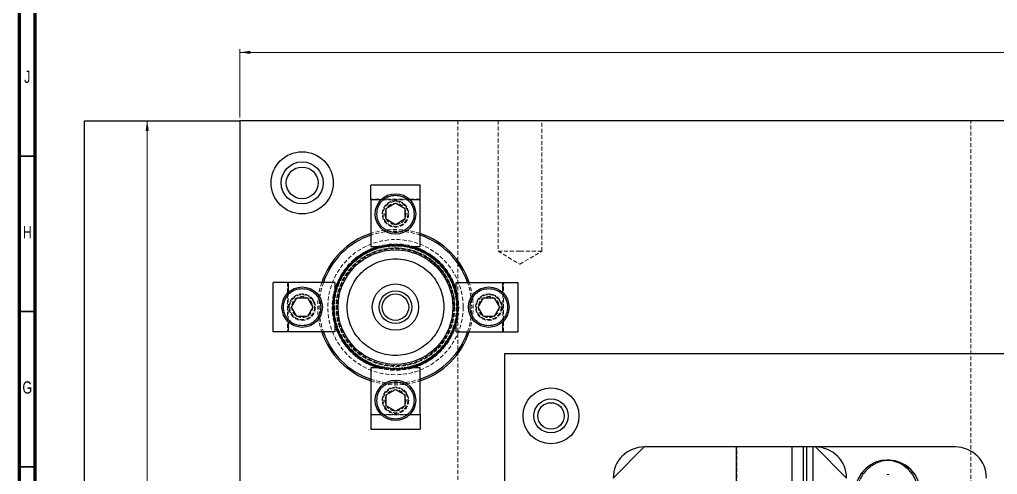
# Model space of a CAD drawing. Header units: millimetres. Extents: x 5 to 1495, y -1208 to 895.
# Drawn here: x 5 to 319.4, y 297.6 to 444 of the extents above; entities that cross this region are included whole.
import ezdxf

# ---------------------------------------------------------------- set-up
doc = ezdxf.new("R2010")
doc.units = ezdxf.units.MM
doc.linetypes.add('HIDDEN', pattern=[1.905, 1.27, -0.635])
doc.styles.add('SLDTEXTSTYLE13', font='TXT', dxfattribs={"width": 0.75})
doc.dimstyles.new('SLDDIMSTYLE0', dxfattribs={"dimtxt": 3.5, "dimasz": 3.302, "dimexe": 0, "dimexo": 0.0625, "dimgap": 0.875, "dimtad": 1, "dimrnd": 1e-09, "dimzin": 12, "dimdsep": 46, "dimtxsty": 'SLDTEXTSTYLE13', "dimsah": 1, "dimcen": 0.09, "dimadec": 0, "dimazin": 3, "dimtfac": 1, "dimtofl": 0, "dimtmove": 0, "dimatfit": 3, "dimfxl": 1, "dimfrac": 2, "dimtolj": 1, "dimtzin": 12, "dimarcsym": 0})

# ---------------------------------------------------------------- blocks, each defined once
blk = doc.blocks.new('_D')
at = {"color": 7, "linetype": 'Continuous', "lineweight": 18}
for p, q in [((75.85, 412.44), (75.85, 434.44)), ((625.85, 412.44), (625.85, 434.44)), ((625.85, 433.44), (75.85, 433.44))]:
    blk.add_line(p, q, dxfattribs=at)
for points in [[(75.85, 433.44), (79.16, 432.93), (79.16, 433.94)], [(625.85, 433.44), (622.55, 433.94), (622.55, 432.93)]]:
    blk.add_solid(points, dxfattribs=at)
at = {"color": 7, "linetype": 'Continuous', "lineweight": 18, "insert": (351.62, 437.95), "char_height": 3.5, "attachment_point": 1, "style": 'SLDTEXTSTYLE13'}
blk.add_mtext('550', dxfattribs=at)
blk = doc.blocks.new('_D_1')
at = {"color": 7, "linetype": 'Continuous', "lineweight": 18}
blk.add_line((46.03, 31.44), (46.03, 411.44), dxfattribs=at)
for points in [[(46.03, 411.44), (45.52, 408.13), (46.54, 408.13)], [(46.03, 31.44), (46.54, 34.74), (45.52, 34.74)]]:
    blk.add_solid(points, dxfattribs=at)
at = {"color": 7, "linetype": 'Continuous', "lineweight": 18, "insert": (41.52, 208.35), "char_height": 3.5, "attachment_point": 1, "rotation": 90, "style": 'SLDTEXTSTYLE13'}
blk.add_mtext('380', dxfattribs=at)

msp = doc.modelspace()

# ---------------------------------------------------------------- linework, layer by layer
at = {"color": 7, "linetype": 'Continuous', "lineweight": 70}
for p, q in [((5, 5), (5, 895)), ((10, 10), (10, 890))]:
    msp.add_line(p, q, dxfattribs=at)
at = {"color": 7, "linetype": 'Continuous', "lineweight": 25}
for p, q in [((25.853, 31.435), (25.853, 411.435)), ((25.853, 411.435), (75.853, 411.435)), ((625.853, 411.435), (75.853, 411.435)), ((75.853, 411.435), (75.853, 31.435)), ((133.803, 390.735), (117.903, 390.735)), ((117.903, 385.935), (117.903, 390.735)), ((133.803, 385.935), (133.803, 390.735)), ((117.903, 385.935), (117.903, 370.935)), ((122.853, 383.167), (125.853, 384.899)), ((125.853, 384.899), (128.853, 383.167)), ((133.803, 370.935), (133.803, 385.935)), ((122.853, 379.703), (122.853, 383.167)), ((128.853, 383.167), (128.853, 379.703)), ((125.853, 377.971), (122.853, 379.703)), ((128.853, 379.703), (125.853, 377.971)), ((117.903, 370.935), (121.409, 370.935)), ((130.297, 370.935), (133.803, 370.935)), ((86.553, 343.485), (86.553, 359.385)), ((91.353, 359.385), (86.553, 359.385)), ((106.353, 359.385), (91.353, 359.385)), ((106.353, 359.385), (106.353, 355.879)), ((145.353, 355.879), (145.353, 359.385)), ((145.353, 359.385), (160.353, 359.385)), ((160.353, 359.385), (165.153, 359.385)), ((165.153, 359.385), (165.153, 343.485)), ((92.389, 351.435), (94.121, 354.435)), ((94.121, 354.435), (97.585, 354.435)), ((97.585, 354.435), (99.317, 351.435)), ((152.389, 351.435), (154.121, 354.435)), ((154.121, 354.435), (157.585, 354.435)), ((157.585, 354.435), (159.317, 351.435)), ((94.121, 348.435), (92.389, 351.435)), ((99.317, 351.435), (97.585, 348.435)), ((154.121, 348.435), (152.389, 351.435)), ((159.317, 351.435), (157.585, 348.435)), ((97.585, 348.435), (94.121, 348.435)), ((106.353, 346.991), (106.353, 343.485)), ((145.353, 343.485), (145.353, 346.991)), ((157.585, 348.435), (154.121, 348.435)), ((91.353, 343.485), (86.553, 343.485)), ((106.353, 343.485), (91.353, 343.485)), ((145.353, 343.485), (160.353, 343.485)), ((160.353, 343.485), (165.153, 343.485)), ((160.853, 336.435), (160.853, 66.435)), ((540.853, 336.435), (160.853, 336.435)), ((117.903, 331.935), (117.903, 316.935)), ((121.409, 331.935), (117.903, 331.935)), ((133.803, 331.935), (130.297, 331.935)), ((133.803, 316.935), (133.803, 331.935)), ((122.853, 323.167), (125.853, 324.899)), ((125.853, 324.899), (128.853, 323.167)), ((122.853, 319.703), (122.853, 323.167)), ((128.853, 323.167), (128.853, 319.703)), ((125.853, 317.971), (122.853, 319.703)), ((128.853, 319.703), (125.853, 317.971)), ((117.903, 316.935), (117.903, 312.135)), ((133.803, 316.935), (133.803, 312.135)), ((117.903, 312.135), (133.803, 312.135)), ((205.853, 306.435), (195.853, 296.435)), ((305.853, 306.435), (205.853, 306.435)), ((235.349, 306.435), (235.349, 293.759)), ((270.853, 296.435), (260.853, 306.435)), ((284.553, 302.187), (283.835, 302.192))]:
    msp.add_line(p, q, dxfattribs=at)
at = {"color": 7, "linetype": 'HIDDEN', "lineweight": 18}
for p, q in [((145.853, 411.435), (145.853, 31.435)), ((158.853, 411.435), (158.853, 369.435)), ((172.853, 369.435), (172.853, 411.435)), ((310.853, 31.435), (310.853, 411.435)), ((133.803, 386.135), (117.903, 386.135)), ((117.903, 385.935), (133.803, 385.935)), ((130.544, 385.935), (121.163, 385.935)), ((158.853, 369.435), (165.853, 369.435)), ((158.853, 369.435), (165.853, 365.229)), ((165.853, 369.435), (172.853, 369.435)), ((165.853, 365.229), (172.853, 369.435)), ((91.153, 359.385), (91.153, 343.485)), ((91.353, 343.485), (91.353, 359.385)), ((160.353, 359.385), (160.353, 343.485)), ((160.553, 343.485), (160.553, 359.385)), ((91.353, 356.126), (91.353, 346.745)), ((160.353, 346.745), (160.353, 356.126)), ((133.803, 316.935), (117.903, 316.935)), ((117.903, 316.735), (133.803, 316.735)), ((121.163, 316.935), (130.544, 316.935)), ((235.588, 96.435), (235.588, 306.435)), ((284.554, 302.096), (283.836, 302.101)), ((284.518, 297.587), (283.799, 297.592))]:
    msp.add_line(p, q, dxfattribs=at)
at = {"color": 7, "linetype": 'Continuous', "lineweight": 35}
for p, q in [((10, 400), (5, 400)), ((10, 350), (5, 350)), ((10, 300), (5, 300))]:
    msp.add_line(p, q, dxfattribs=at)
at = {"color": 8, "linetype": 'Continuous', "lineweight": 25}
for p, q in [((121.163, 385.935), (117.903, 385.935)), ((133.803, 385.935), (130.544, 385.935)), ((91.353, 359.385), (91.353, 356.126)), ((160.353, 356.126), (160.353, 359.385)), ((91.353, 346.745), (91.353, 343.485)), ((160.353, 343.485), (160.353, 346.745)), ((117.903, 316.935), (121.163, 316.935)), ((130.544, 316.935), (133.803, 316.935)), ((253.293, 306.435), (253.299, 294.228)), ((257.038, 294.362), (257.032, 306.435)), ((258.09, 293.267), (258.09, 306.435)), ((260.065, 306.435), (260.065, 269.727))]:
    msp.add_line(p, q, dxfattribs=at)
at = {"color": 7, "linetype": 'Continuous', "lineweight": 25, "flags": 128}
for points in [[(290.415, 282.834), (291.745, 284.301), (292.798, 286.006), (293.54, 287.891), (293.943, 289.889), (293.994, 291.933), (293.691, 293.951), (293.045, 295.874), (292.078, 297.635), (290.823, 299.173), (289.324, 300.436), (287.633, 301.38), (285.807, 301.972), (283.911, 302.191), (282.009, 302.031), (280.167, 301.497), (278.448, 300.606), (276.913, 299.391), (275.614, 297.892), (274.596, 296.162), (273.894, 294.26), (273.533, 292.253)], [(291.133, 282.828), (292.463, 284.295), (293.517, 286.001), (294.258, 287.885), (294.661, 289.884), (294.712, 291.927), (294.409, 293.945), (293.763, 295.868), (292.796, 297.629), (291.542, 299.168), (290.043, 300.431), (288.351, 301.374), (286.526, 301.966), (284.629, 302.186), (284.553, 302.187)]]:
    msp.add_lwpolyline(points, dxfattribs=at)
at = {"color": 7, "linetype": 'HIDDEN', "lineweight": 18, "flags": 128}
for points in [[(290.416, 282.743), (291.745, 284.21), (292.799, 285.915), (293.54, 287.8), (293.943, 289.798), (293.994, 291.842), (293.692, 293.86), (293.046, 295.783), (292.079, 297.544), (290.824, 299.082), (289.325, 300.345), (287.634, 301.289), (285.808, 301.881), (283.911, 302.1), (282.009, 301.94), (280.167, 301.406), (278.449, 300.515), (276.914, 299.3), (275.615, 297.801), (274.597, 296.071), (273.895, 294.169), (273.533, 292.162)], [(294.734, 291.236), (294.713, 291.836), (294.41, 293.854), (293.764, 295.777), (292.797, 297.538), (291.542, 299.077), (290.043, 300.34), (288.352, 301.283), (286.526, 301.875), (284.63, 302.095), (282.727, 301.935), (280.885, 301.4), (279.167, 300.51), (277.632, 299.294), (276.333, 297.795), (275.315, 296.065), (274.613, 294.164), (274.251, 292.156)]]:
    msp.add_lwpolyline(points, dxfattribs=at)
at = {"color": 7, "linetype": 'Continuous', "lineweight": 25}
for centre, radius in [((95.853, 391.435), 10), ((95.853, 391.435), 6.75), ((95.853, 391.435), 5.1), ((125.853, 381.435), 6.5), ((125.853, 351.435), 20), ((125.853, 351.435), 19.83), ((125.853, 351.435), 18.452), ((125.853, 351.435), 7.45), ((95.853, 351.435), 6.5), ((125.853, 351.435), 5.25), ((125.853, 351.435), 4.25), ((155.853, 351.435), 6.5), ((125.853, 321.435), 6.5), ((175.853, 316.435), 9), ((175.853, 316.435), 5.5), ((175.853, 316.435), 4.25)]:
    msp.add_circle(centre, radius, dxfattribs=at)
at = {"color": 7, "linetype": 'HIDDEN', "lineweight": 18}
for centre, radius in [((125.853, 381.435), 4.25), ((125.853, 381.435), 4.2), ((125.853, 381.435), 4), ((125.853, 381.435), 3.4), ((125.853, 381.435), 3.375), ((125.853, 351.435), 21.75), ((125.853, 351.435), 20.334), ((125.853, 351.435), 19.99), ((125.853, 351.435), 19.97), ((125.853, 351.435), 19.8), ((125.853, 351.435), 19.67), ((125.853, 351.435), 19.65), ((125.853, 351.435), 19.092), ((125.853, 351.435), 19.027), ((125.853, 351.435), 19), ((95.853, 351.435), 4.25), ((95.853, 351.435), 4.2), ((95.853, 351.435), 4), ((155.853, 351.435), 4.25), ((155.853, 351.435), 4.2), ((155.853, 351.435), 4), ((95.853, 351.435), 3.4), ((95.853, 351.435), 3.375), ((155.853, 351.435), 3.4), ((155.853, 351.435), 3.375), ((125.853, 321.435), 4.25), ((125.853, 321.435), 4.2), ((125.853, 321.435), 4), ((125.853, 321.435), 3.4), ((125.853, 321.435), 3.375)]:
    msp.add_circle(centre, radius, dxfattribs=at)
at = {"color": 7, "linetype": 'Continuous', "lineweight": 25}
for centre, radius, start, end in [((125.853, 351.435), 25, 108.54202, 161.45798), ((125.853, 351.435), 24.5, 108.93467, 161.06533), ((125.853, 351.435), 25, 18.54202, 71.45798), ((125.853, 351.435), 24.5, 45, 71.06533), ((125.853, 351.435), 24.5, 18.93467, 45), ((125.853, 351.435), 25, 198.54202, 251.45798), ((125.853, 351.435), 24.5, 198.93467, 251.06533), ((125.853, 351.435), 24.5, 288.93467, 341.06533), ((125.853, 351.435), 25, 315, 341.45798), ((125.853, 351.435), 25, 288.54202, 315), ((205.853, 296.435), 10, 90, 180), ((260.853, 296.435), 10, 0, 90), ((305.853, 296.435), 10, 0, 90)]:
    msp.add_arc(centre, radius, start, end, dxfattribs=at)
at = {"color": 7, "linetype": 'HIDDEN', "lineweight": 18}
for centre, radius, start, end in [((125.853, 351.435), 25, 71.45798, 108.54202), ((125.853, 351.435), 24.5, 71.06533, 108.93467), ((125.853, 351.435), 20.2, 74.87229, 105.12771), ((125.853, 351.435), 25, 161.45798, 198.54202), ((125.853, 351.435), 24.5, 161.06533, 198.93467), ((125.853, 351.435), 24.5, 341.06533, 18.93467), ((125.853, 351.435), 25, 341.45798, 18.54202), ((125.853, 351.435), 20.2, 164.87229, 195.12771), ((125.853, 351.435), 24.5, 251.06533, 288.93467), ((125.853, 351.435), 25, 251.45798, 288.54202), ((284.805, 291.617), 10.573, 91.36256, 176.58416)]:
    msp.add_arc(centre, radius, start, end, dxfattribs=at)
at = {"color": 8, "linetype": 'Continuous', "lineweight": 25}
for start, end in [(105.12771, 164.87229), (45, 74.87229), (195.12771, 225)]:
    msp.add_arc((125.853, 351.435), 20.2, start, end, dxfattribs=at)
at = {"color": 7, "linetype": 'Continuous', "lineweight": 25}
for points, knots in [([(119.853, 381.435), (119.933, 382.19), (120.057, 383.351), (120.805, 384.748), (121.579, 385.708), (122.541, 386.488), (123.937, 387.212), (125.853, 387.58), (127.769, 387.212), (129.166, 386.488), (130.127, 385.708), (130.902, 384.748), (131.65, 383.351), (131.773, 382.19), (131.853, 381.435)], [0, 0, 0, 0, 0.119729, 0.1841802, 0.2499998, 0.31582, 0.3802724, 0.5000004, 0.6197284, 0.6841808, 0.7499997, 0.8158193, 0.8802713, 1, 1, 1, 1]), ([(125.853, 375.435), (125.099, 375.515), (123.937, 375.639), (122.541, 376.387), (121.579, 377.161), (120.805, 378.122), (120.057, 379.519), (119.933, 380.68), (119.853, 381.435)], [0, 0, 0, 0, 0.2394559, 0.3683605, 0.5000008, 0.6316399, 0.7605438, 1, 1, 1, 1]), ([(131.853, 381.435), (131.773, 380.68), (131.65, 379.519), (130.902, 378.122), (130.127, 377.161), (129.166, 376.387), (127.769, 375.639), (126.608, 375.515), (125.853, 375.435)], [0, 0, 0, 0, 0.239456, 0.3683615, 0.5000008, 0.6316389, 0.7605437, 1, 1, 1, 1]), ([(114.855, 340.437), (114.22, 341.143), (112.911, 342.598), (111.473, 345.26), (110.517, 348.246), (110.188, 351.436), (110.518, 354.623), (111.468, 357.615), (112.929, 360.254), (114.793, 362.495), (117.034, 364.36), (119.673, 365.82), (122.666, 366.77), (125.853, 367.1), (129.042, 366.772), (132.028, 365.815), (134.69, 364.377), (136.145, 363.069), (136.852, 362.434)], [0, 0, 0, 0, 0.0582582, 0.1200059, 0.1843205, 0.25, 0.3156797, 0.3799944, 0.441742, 0.5000002, 0.558258, 0.6200056, 0.6843201, 0.7500001, 0.8156795, 0.8799946, 0.9417422, 1, 1, 1, 1]), ([(136.852, 362.434), (137.487, 361.727), (138.795, 360.272), (140.233, 357.61), (141.19, 354.624), (141.518, 351.435), (141.19, 348.246), (140.233, 345.26), (138.795, 342.598), (137.487, 341.143), (136.852, 340.437)], [0, 0, 0, 0, 0.11651637, 0.2400116, 0.36864093, 0.5000003, 0.63135907, 0.7599884, 0.88348363, 1, 1, 1, 1]), ([(95.853, 345.435), (95.099, 345.515), (93.938, 345.639), (92.54, 346.387), (91.58, 347.161), (90.801, 348.122), (90.076, 349.519), (89.708, 351.435), (90.076, 353.351), (90.801, 354.748), (91.58, 355.709), (92.54, 356.484), (93.938, 357.232), (95.099, 357.355), (95.853, 357.435)], [0, 0, 0, 0, 0.119728, 0.1841802, 0.2500009, 0.3158204, 0.3802717, 0.4999998, 0.6197286, 0.6841798, 0.7499994, 0.8158195, 0.8802722, 1, 1, 1, 1]), ([(95.853, 357.435), (96.608, 357.355), (97.769, 357.232), (99.166, 356.484), (100.127, 355.709), (100.902, 354.748), (101.65, 353.351), (101.773, 352.19), (101.853, 351.435)], [0, 0, 0, 0, 0.2394559, 0.3683613, 0.4999993, 0.6316385, 0.7605426, 1, 1, 1, 1]), ([(149.853, 351.435), (149.933, 352.19), (150.057, 353.351), (150.805, 354.748), (151.579, 355.709), (152.541, 356.484), (153.937, 357.232), (155.099, 357.355), (155.853, 357.435)], [0, 0, 0, 0, 0.2394576, 0.36836, 0.499999, 0.6316393, 0.7605445, 1, 1, 1, 1]), ([(155.853, 357.435), (156.608, 357.355), (157.769, 357.232), (159.166, 356.484), (160.126, 355.709), (160.906, 354.748), (161.63, 353.351), (161.998, 351.435), (161.63, 349.519), (160.906, 348.122), (160.126, 347.161), (159.166, 346.387), (157.769, 345.639), (156.608, 345.515), (155.853, 345.435)], [0, 0, 0, 0, 0.119728, 0.1841807, 0.2499998, 0.3158194, 0.3802715, 0.5000002, 0.6197282, 0.6841803, 0.7499999, 0.8158195, 0.8802719, 1, 1, 1, 1]), ([(101.853, 351.435), (101.773, 350.68), (101.65, 349.519), (100.902, 348.122), (100.127, 347.161), (99.166, 346.387), (97.769, 345.639), (96.608, 345.515), (95.853, 345.435)], [0, 0, 0, 0, 0.2394561, 0.3683603, 0.4999996, 0.6316388, 0.7605436, 1, 1, 1, 1]), ([(155.853, 345.435), (155.099, 345.515), (153.937, 345.639), (152.541, 346.387), (151.579, 347.161), (150.805, 348.122), (150.057, 349.519), (149.933, 350.68), (149.853, 351.435)], [0, 0, 0, 0, 0.239456, 0.3683607, 0.500002, 0.6316412, 0.7605437, 1, 1, 1, 1]), ([(136.852, 340.437), (136.145, 339.801), (134.69, 338.493), (132.028, 337.055), (129.042, 336.099), (125.853, 335.771), (122.664, 336.099), (119.678, 337.055), (117.017, 338.493), (115.561, 339.801), (114.855, 340.437)], [0, 0, 0, 0, 0.11651596, 0.24001097, 0.36864113, 0.49999997, 0.63136003, 0.75998903, 0.88348404, 1, 1, 1, 1]), ([(119.853, 321.435), (119.933, 322.19), (120.057, 323.351), (120.805, 324.748), (121.579, 325.709), (122.541, 326.484), (123.937, 327.232), (125.099, 327.355), (125.853, 327.435)], [0, 0, 0, 0, 0.239457, 0.3683595, 0.4999986, 0.6316394, 0.760544, 1, 1, 1, 1]), ([(125.853, 327.435), (126.608, 327.355), (127.769, 327.232), (129.166, 326.484), (130.127, 325.709), (130.902, 324.748), (131.65, 323.351), (131.773, 322.19), (131.853, 321.435)], [0, 0, 0, 0, 0.2394563, 0.3683611, 0.4999997, 0.6316391, 0.7605432, 1, 1, 1, 1]), ([(131.853, 321.435), (131.773, 320.68), (131.65, 319.519), (130.902, 318.122), (130.127, 317.162), (129.166, 316.383), (127.769, 315.658), (125.853, 315.29), (123.937, 315.658), (122.541, 316.383), (121.579, 317.162), (120.805, 318.122), (120.057, 319.519), (119.933, 320.68), (119.853, 321.435)], [0, 0, 0, 0, 0.1197282, 0.1841806, 0.2500001, 0.3158191, 0.3802716, 0.4999996, 0.6197276, 0.6841801, 0.7500003, 0.8158199, 0.8802715, 1, 1, 1, 1])]:
    msp.add_open_spline(points, degree=3, knots=knots, dxfattribs=at)
at = {"color": 7, "linetype": 'HIDDEN', "lineweight": 18}
for points, knots in [([(139.148, 364.73), (138.294, 365.498), (136.535, 367.079), (133.318, 368.818), (129.708, 369.974), (125.853, 370.371), (122, 369.972), (118.383, 368.824), (115.193, 367.058), (112.484, 364.805), (110.23, 362.096), (108.465, 358.906), (107.316, 355.288), (106.918, 351.436), (107.315, 347.58), (108.471, 343.971), (110.209, 340.753), (111.791, 338.994), (112.558, 338.14)], [0, 0, 0, 0, 0.0582579, 0.1200056, 0.1843204, 0.2499999, 0.3156793, 0.3799942, 0.4417419, 0.5000001, 0.5582581, 0.6200055, 0.6843204, 0.7500001, 0.8156795, 0.8799944, 0.9417421, 1, 1, 1, 1]), ([(139.148, 338.14), (139.916, 338.994), (141.498, 340.753), (143.236, 343.971), (144.392, 347.58), (144.788, 351.435), (144.392, 355.29), (143.236, 358.899), (141.498, 362.117), (139.916, 363.876), (139.148, 364.73)], [0, 0, 0, 0, 0.1165164, 0.2400116, 0.3686412, 0.5, 0.6313593, 0.7599888, 0.8834836, 1, 1, 1, 1]), ([(145.353, 346.178), (145.383, 346.285), (145.487, 346.655), (145.572, 347.042), (145.648, 347.408), (145.732, 347.828), (145.841, 348.473), (145.941, 349.268), (146.006, 349.983), (146.045, 350.706), (146.054, 351.231), (146.052, 351.822), (146.035, 352.443), (145.975, 353.27), (145.889, 354.047), (145.775, 354.807), (145.671, 355.356), (145.537, 355.988), (145.441, 356.362), (145.353, 356.699)], [0, 0, 0, 0, 0.0314534, 0.1081278, 0.1115807, 0.137033, 0.2287504, 0.2958724, 0.3626836, 0.4312056, 0.4997252, 0.5106651, 0.5977728, 0.6746462, 0.7444917, 0.8179065, 0.8913203, 0.9019056, 1, 1, 1, 1]), ([(112.558, 338.14), (113.412, 337.372), (115.172, 335.791), (118.389, 334.053), (121.998, 332.897), (125.853, 332.5), (129.708, 332.897), (133.318, 334.053), (136.535, 335.791), (138.294, 337.372), (139.148, 338.14)], [0, 0, 0, 0, 0.1165163, 0.2400119, 0.3686414, 0.5000004, 0.6313593, 0.7599889, 0.8834845, 1, 1, 1, 1]), ([(120.596, 331.935), (120.703, 331.905), (121.073, 331.802), (121.46, 331.717), (121.827, 331.64), (122.246, 331.556), (122.891, 331.447), (123.686, 331.347), (124.401, 331.283), (125.124, 331.244), (125.649, 331.234), (126.24, 331.236), (126.861, 331.254), (127.688, 331.313), (128.465, 331.4), (129.226, 331.513), (129.774, 331.618), (130.407, 331.751), (130.78, 331.848), (131.117, 331.935)], [0, 0, 0, 0, 0.0314513, 0.1081261, 0.1115807, 0.1370313, 0.2287486, 0.295871, 0.3626835, 0.4312028, 0.4997253, 0.5106638, 0.5977729, 0.6746436, 0.7444917, 0.8179067, 0.8913192, 0.9019059, 1, 1, 1, 1])]:
    msp.add_open_spline(points, degree=3, knots=knots, dxfattribs=at)
at = {"color": 8, "linetype": 'Continuous', "lineweight": 25}
for points, knots in [([(145.353, 356.699), (145.347, 356.727), (145.267, 357.055), (145.068, 357.68), (144.759, 358.575), (144.026, 360.373), (142.662, 362.913), (140.962, 364.802), (140.137, 365.719)], [0, 0, 0, 0, 0.0081916, 0.0960889, 0.1869401, 0.2777906, 0.6493951, 1, 1, 1, 1]), ([(140.137, 337.152), (140.713, 337.772), (141.866, 339.012), (143.283, 341.128), (144.18, 342.879), (144.706, 344.166), (144.983, 344.934), (145.201, 345.605), (145.312, 346.023), (145.353, 346.178)], [0, 0, 0, 0, 0.2406556, 0.4813094, 0.7219643, 0.7994215, 0.8768793, 0.9543267, 1, 1, 1, 1]), ([(111.57, 337.152), (112.19, 336.575), (113.43, 335.422), (115.546, 334.005), (117.297, 333.109), (118.584, 332.582), (119.352, 332.305), (120.023, 332.088), (120.441, 331.977), (120.596, 331.935)], [0, 0, 0, 0, 0.2406545, 0.4813081, 0.7219628, 0.7994199, 0.8768763, 0.9543268, 1, 1, 1, 1]), ([(131.117, 331.935), (131.145, 331.942), (131.473, 332.021), (132.099, 332.221), (132.993, 332.53), (134.791, 333.262), (137.331, 334.627), (139.22, 336.326), (140.137, 337.152)], [0, 0, 0, 0, 0.0081892, 0.0960891, 0.1869398, 0.2777892, 0.6493949, 1, 1, 1, 1])]:
    msp.add_open_spline(points, degree=3, knots=knots, dxfattribs=at)

# ---------------------------------------------------------------- texts
at = {"color": 7, "linetype": 'Continuous', "lineweight": 0, "char_height": 3.969, "attachment_point": 2, "style": 'SLDTEXTSTYLE13'}
for s, insert in [('J', (7.465, 427.56)), ('H', (7.49, 377.56)), ('G', (7.487, 327.56))]:
    msp.add_mtext(s, dxfattribs=dict(at, insert=insert))

# ---------------------------------------------------------------- dimensions: what is measured, and where the dimension line sits
at = {"color": 7, "linetype": 'Continuous', "lineweight": 18}
dim = msp.add_linear_dim(base=(75.853, 433.435), p1=(625.853, 411.435), p2=(75.853, 411.435), dimstyle='SLDDIMSTYLE0', dxfattribs=at)
dim.commit()
dim.dimension.update_dxf_attribs({"geometry": '_D', "text_midpoint": (355.497, 433.435), "dimtype": 160})
dim = msp.add_linear_dim(base=(46.031, 411.435), p1=(25.853, 31.435), p2=(25.853, 411.435), angle=90, dimstyle='SLDDIMSTYLE0', dxfattribs=at)
dim.commit()
dim.dimension.update_dxf_attribs({"geometry": '_D_1', "text_midpoint": (46.031, 212.226), "dimtype": 160})

doc.saveas('drawing.dxf')
